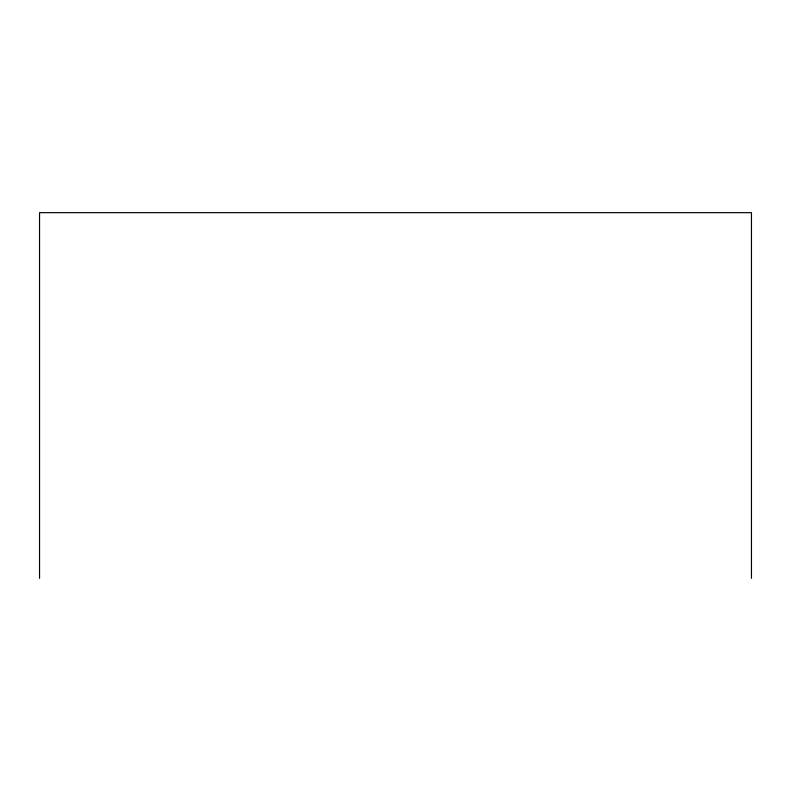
<?xml version="1.0" encoding="UTF-8"?>
<svg xmlns="http://www.w3.org/2000/svg" width="791" height="791" viewBox="0 0 791 791"><rect width="100%" height="100%" fill="white"/><g stroke="black" fill="none" stroke-linecap="round" stroke-linejoin="round"><path stroke-width="1.19" d="M751.45 578.34L751.45 212.66L39.55 212.66L39.55 578.34"/></g></svg>
